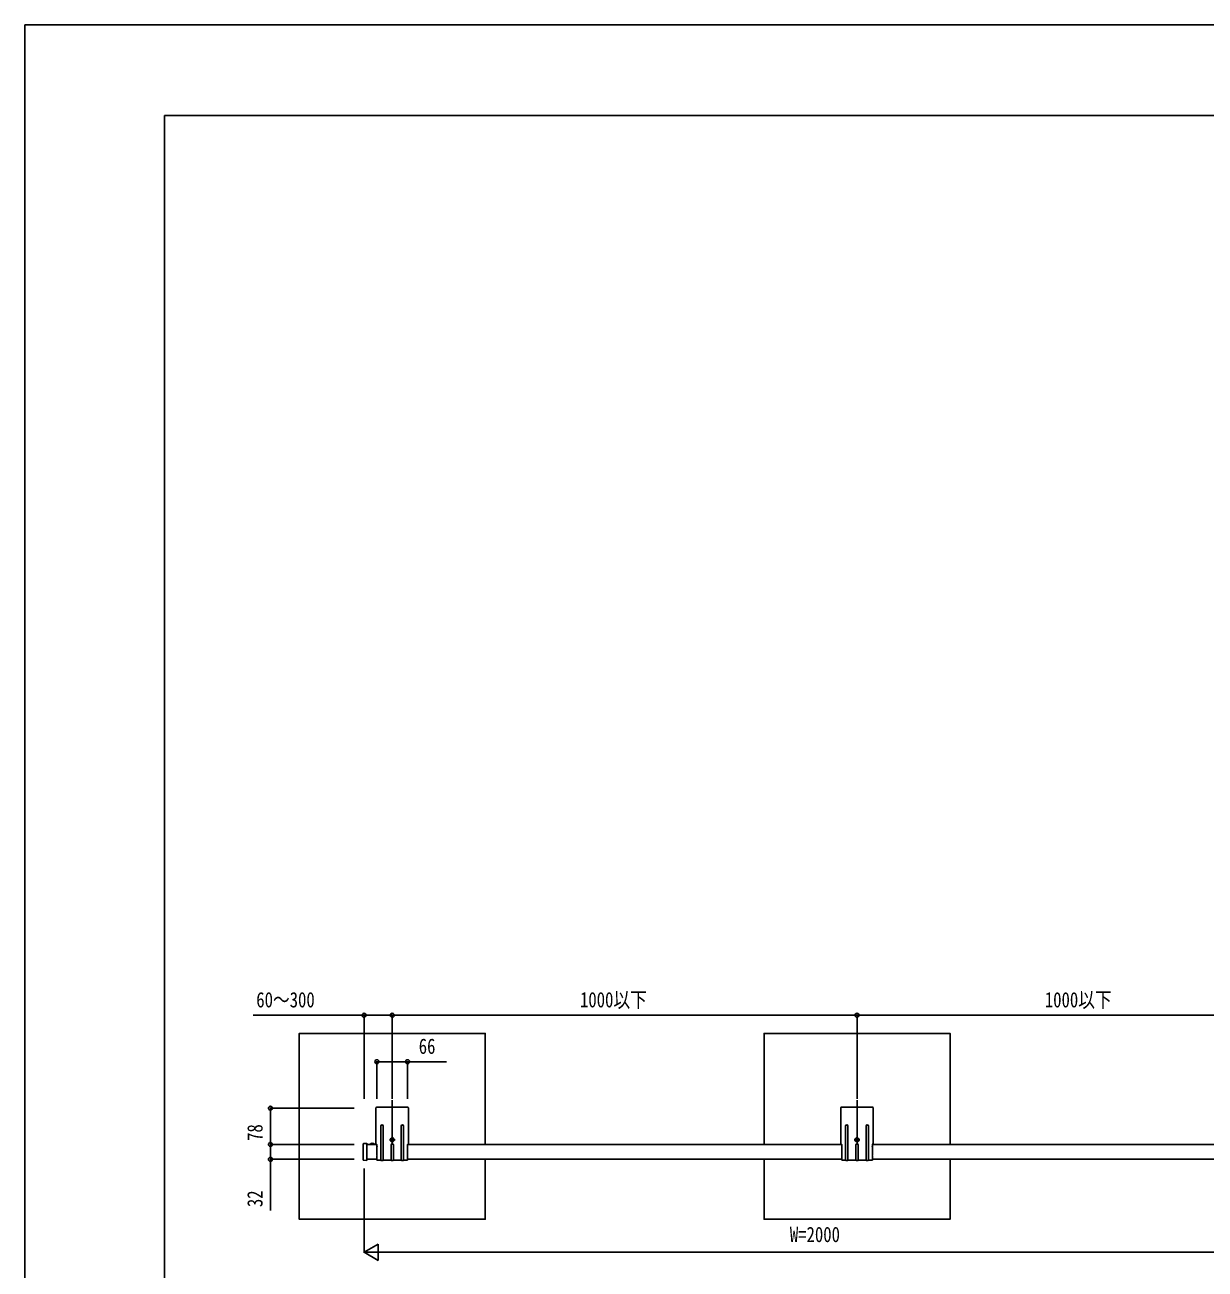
# Model space of a CAD drawing. Units: millimetres, scale not verified. Extents: x -4205 to 4205, y -2970 to 2970.
# Drawn here: x -4205 to -1666, y 293 to 2970 of the extents above; entities that cross this region are included whole.
import ezdxf
from ezdxf.enums import TextEntityAlignment as Align

# ---------------------------------------------------------------- set-up
doc = ezdxf.new("R2010")
doc.units = ezdxf.units.MM
doc.header["$LTSCALE"] = 16
for name, color, linetype in [('0-3_YKK_12', 2, 'Continuous'), ('0-4_YKK_A1', 4, 'Continuous'), ('0-5_YKK_D', 6, 'Continuous'), ('0-6_YKK_ZWAK', 7, 'Continuous')]:
    doc.layers.add(name, color=color, linetype=linetype)
doc.styles.add('ＭＳ ゴシック', font='')
doc.styles.get('ＭＳ ゴシック').set_extended_font_data('MS Gothic')

msp = doc.modelspace()

# ---------------------------------------------------------------- linework, layer by layer
at = {"layer": '0-3_YKK_12'}
for p, q in [((-3414.72, 561.18), (-3414.72, 656.18)), ((-2414.82, 561.18), (-2414.82, 656.18))]:
    msp.add_line(p, q, dxfattribs=at)
at = {"layer": '0-4_YKK_A1'}
for p, q in [((-3449.72, 639.68), (-3449.72, 563.18)), ((-3381.22, 641.18), (-3448.22, 641.18)), ((-3379.72, 563.18), (-3379.72, 639.68)), ((-2449.82, 639.68), (-2449.82, 563.18)), ((-2381.32, 641.18), (-2448.32, 641.18)), ((-2379.82, 563.18), (-2379.82, 639.68)), ((-3439.22, 527.68), (-3439.22, 600.68)), ((-3434.22, 600.68), (-3434.22, 527.68)), ((-3395.22, 600.68), (-3395.22, 527.68)), ((-3390.22, 527.68), (-3390.22, 600.68)), ((-2439.32, 527.68), (-2439.32, 600.68)), ((-2434.32, 600.68), (-2434.32, 527.68)), ((-2395.32, 600.68), (-2395.32, 527.68)), ((-2390.32, 527.68), (-2390.32, 600.68)), ((-3469.64, 563.41), (-3476.38, 563)), ((-3469.32, 563.11), (-3469.32, 562.43)), ((-3469.32, 562.43), (-3469.32, 527.93)), ((-3447.72, 561.18), (-3449.72, 563.18)), ((-3420.97, 571.18), (-3408.47, 571.18)), ((-3415.97, 570.76), (-3416.8, 570.76)), ((-3413.48, 571.59), (-3412.65, 571.59)), ((-3379.72, 563.18), (-3381.72, 561.18)), ((-2447.82, 561.18), (-2449.82, 563.18)), ((-2421.07, 571.18), (-2408.57, 571.18)), ((-2416.07, 570.76), (-2416.9, 570.76)), ((-2413.58, 571.59), (-2412.75, 571.59)), ((-2379.82, 563.18), (-2381.82, 561.18)), ((-3477.32, 528.36), (-3477.32, 562)), ((-3469.32, 561.18), (-3447.72, 561.18)), ((-3462.52, 561.69), (-3453.12, 561.69)), ((-3462.52, 561.18), (-3462.52, 561.69)), ((-3462.52, 561.18), (-3453.12, 561.18)), ((-3459.82, 561.18), (-3455.82, 561.18)), ((-3453.12, 561.18), (-3453.12, 561.69)), ((-3447.72, 561.18), (-3447.72, 557.64)), ((-3447.72, 556.72), (-3447.72, 538.64)), ((-3447.72, 537.72), (-3447.72, 527.68)), ((-3417.22, 527.68), (-3417.22, 559.88)), ((-3412.22, 559.88), (-3412.22, 527.68)), ((-3381.72, 561.18), (-2447.82, 561.18)), ((-3381.72, 557.64), (-3381.72, 561.18)), ((-3381.72, 538.64), (-3381.72, 556.72)), ((-3381.72, 527.68), (-3381.72, 537.72)), ((-2447.82, 561.18), (-2447.82, 557.64)), ((-2447.82, 556.72), (-2447.82, 538.64)), ((-2447.82, 537.72), (-2447.82, 527.68)), ((-2417.32, 527.68), (-2417.32, 559.88)), ((-2412.32, 559.88), (-2412.32, 527.68)), ((-2381.82, 561.18), (-1479.82, 561.18)), ((-2381.82, 557.64), (-2381.82, 561.18)), ((-2381.82, 538.64), (-2381.82, 556.72)), ((-2381.82, 527.68), (-2381.82, 537.72)), ((-3469.64, 526.95), (-3476.38, 527.36)), ((-3469.32, 529.18), (-3447.72, 529.18)), ((-3469.32, 527.93), (-3469.32, 527.25)), ((-3447.72, 527.68), (-3439.22, 527.68)), ((-3435.22, 526.68), (-3438.22, 526.68)), ((-3434.22, 527.68), (-3417.22, 527.68)), ((-3413.22, 526.68), (-3416.22, 526.68)), ((-3412.22, 527.68), (-3395.22, 527.68)), ((-3394.22, 526.68), (-3391.22, 526.68)), ((-3390.22, 527.68), (-3381.72, 527.68)), ((-3381.72, 529.18), (-2447.82, 529.18)), ((-2447.82, 527.68), (-2439.32, 527.68)), ((-2435.32, 526.68), (-2438.32, 526.68)), ((-2434.32, 527.68), (-2417.32, 527.68)), ((-2413.32, 526.68), (-2416.32, 526.68)), ((-2412.32, 527.68), (-2395.32, 527.68)), ((-2394.32, 526.68), (-2391.32, 526.68)), ((-2390.32, 527.68), (-2381.82, 527.68)), ((-2381.82, 529.18), (-1479.82, 529.18))]:
    msp.add_line(p, q, dxfattribs=at)
for points in [[(-3214.72, 561.18), (-3214.72, 800.18), (-3614.72, 800.18), (-3614.72, 400.18), (-3214.72, 400.18), (-3214.72, 529.18)], [(-2214.82, 561.18), (-2214.82, 800.18), (-2614.82, 800.18), (-2614.82, 561.18)], [(-3459.92, 563.33), (-3458.97, 561.38), (-3457.82, 560.77)], [(-3455.72, 563.33), (-3456.67, 561.38), (-3457.82, 560.77)], [(-3416.8, 570.76), (-3416.8, 571.59), (-3415.97, 571.59)], [(-3415.14, 572.42), (-3415.14, 573.25), (-3414.31, 573.25), (-3414.31, 572.42)], [(-3414.31, 569.93), (-3414.31, 569.1), (-3415.14, 569.1), (-3415.14, 569.93)], [(-3412.65, 571.59), (-3412.65, 570.76), (-3413.48, 570.76)], [(-2416.9, 570.76), (-2416.9, 571.59), (-2416.07, 571.59)], [(-2415.24, 572.42), (-2415.24, 573.25), (-2414.41, 573.25), (-2414.41, 572.42)], [(-2414.41, 569.93), (-2414.41, 569.1), (-2415.24, 569.1), (-2415.24, 569.93)], [(-2412.75, 571.59), (-2412.75, 570.76), (-2413.58, 570.76)], [(-2614.82, 529.18), (-2614.82, 400.18), (-2214.82, 400.18), (-2214.82, 529.18)]]:
    msp.add_lwpolyline(points, dxfattribs=at)
for centre in [(-3414.72, 571.18), (-2414.82, 571.18)]:
    msp.add_circle(centre, 4.25, dxfattribs=at)
for centre, radius, start, end in [((-3448.22, 639.68), 1.5, 90, 180), ((-3381.22, 639.68), 1.5, 0, 90), ((-2448.32, 639.68), 1.5, 90, 180), ((-2381.32, 639.68), 1.5, 0, 90), ((-3436.72, 600.68), 2.5, 0, 180), ((-3392.72, 600.68), 2.5, 0, 180), ((-2436.82, 600.68), 2.5, 0, 180), ((-2392.82, 600.68), 2.5, 0, 180), ((-3476.32, 562), 1, 93.5, 180), ((-3469.62, 563.11), 0.3, 0, 93.5), ((-3457.82, 557.13), 6.55, 44.12696, 135.87304), ((-3414.72, 559.88), 2.5, 0, 180), ((-3415.97, 572.42), 0.83, 270, 0), ((-3415.97, 569.93), 0.83, 0, 90), ((-3413.48, 572.42), 0.83, 180, 270), ((-3413.48, 569.93), 0.83, 90, 180), ((-2414.82, 559.88), 2.5, 0, 180), ((-2416.07, 572.42), 0.83, 270, 0), ((-2416.07, 569.93), 0.83, 0, 90), ((-2413.58, 572.42), 0.83, 180, 270), ((-2413.58, 569.93), 0.83, 90, 180), ((-3447.92, 557.18), 0.5, 293.57818, 66.42182), ((-3447.92, 538.18), 0.5, 293.57818, 66.42182), ((-3381.52, 557.18), 0.5, 113.57818, 246.42182), ((-3381.52, 538.18), 0.5, 113.57818, 246.42182), ((-2448.02, 557.18), 0.5, 293.57818, 66.42182), ((-2448.02, 538.18), 0.5, 293.57818, 66.42182), ((-2381.62, 557.18), 0.5, 113.57818, 246.42182), ((-2381.62, 538.18), 0.5, 113.57818, 246.42182), ((-3476.32, 528.36), 1, 180, 266.5), ((-3469.62, 527.25), 0.3, 266.5, 0), ((-3438.22, 527.68), 1, 180, 270), ((-3435.22, 527.68), 1, 270, 0), ((-3416.22, 527.68), 1, 180, 270), ((-3413.22, 527.68), 1, 270, 0), ((-3394.22, 527.68), 1, 180, 270), ((-3391.22, 527.68), 1, 270, 0), ((-2438.32, 527.68), 1, 180, 270), ((-2435.32, 527.68), 1, 270, 0), ((-2416.32, 527.68), 1, 180, 270), ((-2413.32, 527.68), 1, 270, 0), ((-2394.32, 527.68), 1, 180, 270), ((-2391.32, 527.68), 1, 270, 0)]:
    msp.add_arc(centre, radius, start, end, dxfattribs=at)
at = {"layer": '0-5_YKK_D'}
for p, q in [((-3475.32, 659.18), (-3475.32, 840.18)), ((-3414.72, 659.18), (-3414.72, 840.18)), ((-3414.72, 659.18), (-3414.72, 840.18)), ((-2414.82, 839.18), (-3414.72, 839.18)), ((-2414.82, 659.18), (-2414.82, 840.18)), ((-2414.82, 659.18), (-2414.82, 840.18)), ((-1414.82, 839.18), (-2414.82, 839.18)), ((-3447.72, 659.18), (-3447.72, 740.18)), ((-3381.72, 659.18), (-3381.72, 740.18)), ((-3496.82, 639.18), (-3677.82, 639.18)), ((-3676.82, 639.18), (-3676.82, 561.18)), ((-3496.82, 561.18), (-3677.82, 561.18)), ((-3496.82, 561.18), (-3677.82, 561.18)), ((-3496.82, 529.18), (-3677.82, 529.18)), ((-3475.32, 509.18), (-3475.32, 328.18)), ((-3475.32, 329.18), (-3445.01, 346.68)), ((-3475.32, 329.18), (-3445.01, 311.68)), ((-3475.32, 329.18), (-3414.7, 329.18)), ((-3445.01, 311.68), (-3445.01, 346.68)), ((-3440.32, 329.18), (-1510.32, 329.18))]:
    msp.add_line(p, q, dxfattribs=at)
for points in [[(-3414.72, 839.18), (-3475.32, 839.18), (-3714.22, 839.18)], [(-3447.72, 739.18), (-3381.72, 739.18), (-3297.92, 739.18)], [(-3676.82, 561.18), (-3676.82, 529.18), (-3676.82, 419.38)]]:
    msp.add_lwpolyline(points, dxfattribs=at)
for centre in [(-3475.32, 839.18), (-3414.72, 839.18), (-3414.72, 839.18), (-2414.82, 839.18), (-2414.82, 839.18), (-3447.72, 739.18), (-3381.72, 739.18), (-3676.82, 639.18), (-3676.82, 561.18), (-3676.82, 561.18), (-3676.82, 529.18)]:
    msp.add_circle(centre, 4.25, dxfattribs=at)
at = {"layer": '0-6_YKK_ZWAK'}
for p in [(3895.02, 2775), (-3904.98, -2525)]:
    msp.add_line(p, (-3904.98, 2775), dxfattribs=at)
msp.add_lwpolyline([(-4205, -2970), (4205, -2970), (4205, 2970), (-4205, 2970)], close=True, dxfattribs=at)

# ---------------------------------------------------------------- texts
at = {"layer": '0-5_YKK_D', "style": 'ＭＳ ゴシック', "width": 0.8}
for s, p in [('60～300', (-3707.22, 846.18)), ('1000以下', (-3010.77, 846.18)), ('1000以下', (-2010.82, 846.18)), ('66', (-3357.72, 746.18)), ('W=2000', (-2559.32, 341.18))]:
    msp.add_text(s, height=32.99, dxfattribs=at).set_placement(p, align=Align.BOTTOM_LEFT)
for s, p in [('78', (-3683.82, 568.78)), ('32', (-3683.82, 426.38))]:
    msp.add_text(s, height=32.99, rotation=90, dxfattribs=at).set_placement(p, align=Align.BOTTOM_LEFT)

doc.saveas('drawing.dxf')
